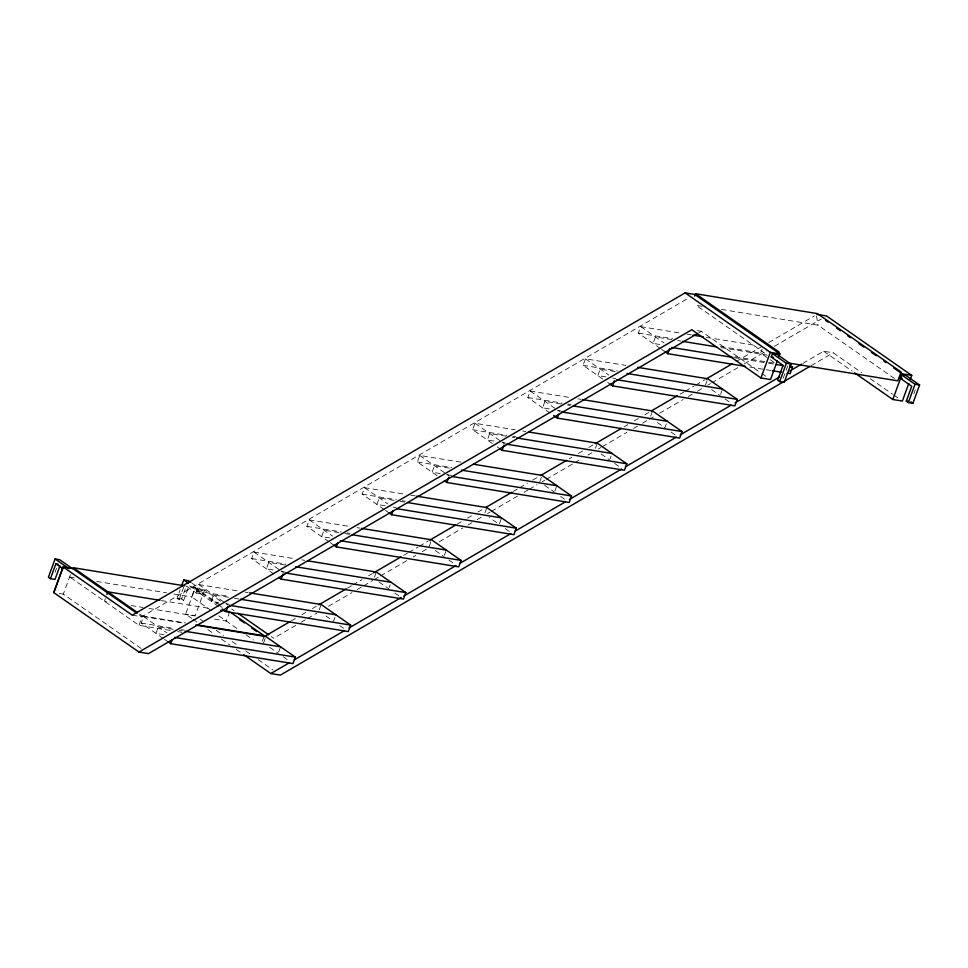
<?xml version="1.0" encoding="UTF-8"?>
<svg xmlns="http://www.w3.org/2000/svg" width="968" height="968" viewBox="0 0 968 968"><rect width="100%" height="100%" fill="white"/><g stroke="black" fill="none" stroke-linecap="round" stroke-linejoin="round"><path stroke-width="0.73" stroke-dasharray="4.84 3.63" d="M55.031 572.366L56.58 568.143M141.098 648.451L63.307 594.158L70.228 575.27M170.199 630.386L138.993 625.304L69.853 577.049L70.833 574.387M105.403 598.502L104.423 601.176L110.364 602.144M138.993 625.304L142.417 615.951L138.714 613.361M163.289 638.505L141.171 623.077L143.542 616.592L183.811 623.162M191.809 583.111L202.239 590.383L200.993 593.808L189.111 585.519L183.666 600.39L179.092 599.652L177.059 598.224L180.157 589.79M179.092 599.652L184.537 584.781M183.666 600.39L181.633 598.974L185.759 587.721M211.447 610.711L191.688 596.917L195.112 587.576L186.195 586.112M191.809 618.419L185.626 614.111L195.004 588.471L204.55 590.02L220.595 601.225M218.587 606.488L196.468 591.049L198.839 584.575L239.108 591.133M200.993 593.808L196.419 593.069L197.666 589.645L190.708 584.793M204.55 590.02L195.173 615.66L185.638 614.111M229.682 611.691L226.27 621.045L211.411 618.625M273.775 573.988L251.668 558.56L254.039 552.075L295.797 558.887M262.304 641.167L264.264 635.819M263.49 643.03L265.861 636.545M329.011 541.778L306.904 526.35L309.276 519.864L349.545 526.435M278.711 652.021L280.127 648.124M319.259 609.707L321.158 604.516M384.26 509.579L362.141 494.14L364.512 487.666L404.781 494.237M334.952 617.403L333.524 621.287L323.699 614.426M374.459 577.206L376.358 572.028M437.04 475.651L417.377 461.942L419.749 455.456L461.518 462.268M389.196 587.491L390.152 584.902M429.223 546.303L431.595 539.817M492.276 443.453L472.614 429.731L474.986 423.258L515.266 429.816M444.445 555.293L445.861 551.397M484.932 512.798L486.831 507.607M549.969 412.961L527.85 397.533L530.222 391.048L570.503 397.618M501.097 519.199L499.198 524.378L489.372 517.517M539.696 481.882L542.068 475.409M602.749 379.045L583.087 365.323L585.458 358.838L625.739 365.408M554.918 490.873L556.334 486.989M595.405 448.39L597.304 443.199M660.442 348.553L638.323 333.113L640.695 326.639L680.976 333.198M610.155 458.675L611.098 456.085M650.653 416.179L652.541 410.989M666.335 423.875L664.919 427.759L655.094 420.911M705.406 385.264L707.777 378.791M720.628 394.266L722.055 390.37M735.123 356.781L775.392 363.351L760.654 353.066L762.07 349.17M783.197 378.21L787.649 366.049M913.84 393.782L915.329 389.729M132.277 615.2L141.824 616.749L688.139 298.241M698.739 332.823L701.352 331.298L760.618 372.656M291.513 620.742L295.421 618.455M301.943 614.656L305.852 612.381M312.374 608.569L316.294 606.295M347.585 588.048L351.493 585.773M352.8 585.011L361.923 579.687M368.445 575.887L372.353 573.601M403.644 555.366L407.564 553.079M408.859 552.317L417.994 547.005M419.289 546.242L428.425 540.918M457.102 524.196L462.317 521.159M467.532 518.11L471.452 515.835M477.962 512.036L481.882 509.749M513.173 491.502L518.388 488.465M519.695 487.703L527.512 483.141M532.727 480.104L537.942 477.067M569.232 458.82L571.846 457.295M578.368 453.496L583.583 450.459M588.798 447.422L594.013 444.373M623.997 426.888L627.917 424.613M634.427 420.814L638.348 418.527M644.857 414.727L648.778 412.453M680.068 394.206L683.977 391.919M685.284 391.169L694.407 385.845M695.714 385.082L704.837 379.759M736.128 361.512L760.909 347.076M768.725 342.515L814.366 315.907M295.845 625.34L273.678 638.263L271.209 636.533M301.06 622.291L306.275 619.254M307.582 618.491L316.705 613.168M328.442 606.331L351.904 592.646M357.131 589.609L362.347 586.56M363.641 585.809L372.777 580.485M374.071 579.723L379.287 576.686M380.593 575.924L407.976 559.964M413.191 556.915L415.804 555.402M422.314 551.603L426.235 549.316M439.266 541.717L462.74 528.032M467.955 524.995L471.864 522.708M477.079 519.671L482.294 516.634M487.509 513.584L490.123 512.072M491.429 511.31L517.505 496.1M524.015 492.301L527.935 490.026M529.242 489.264L537.058 484.702M542.274 481.665L544.887 480.14M546.182 479.378L573.564 463.418M574.871 462.656L581.393 458.856M587.915 455.057L591.823 452.77M598.345 448.971L600.946 447.458M602.253 446.696L627.022 432.248M633.544 428.449L637.452 426.162M642.667 423.125L647.882 420.088M649.189 419.325L654.404 416.288M659.619 413.239L683.093 399.566M688.308 396.517L692.217 394.242M697.432 391.193L702.647 388.156M707.862 385.119L710.476 383.594M711.783 382.832L737.858 367.634M744.38 363.835L766.535 350.912M774.364 346.35L821.3 318.98M802.799 363.411L823.671 351.251L833.206 352.8L861.617 372.619M811.039 365.722L833.206 352.8M702.127 306.275L696.186 305.307L767.382 354.99M721.438 309.421L818.02 325.175L895.364 379.141M697.262 330.632L701.352 331.298M686.941 334.178L691.418 334.904M706.337 337.336L755.56 345.37M638.323 333.113L672.639 338.715M720.374 346.496L760.654 353.066M671.852 339.599L655.445 336.924L653.073 343.41L662.027 344.862M677.818 340.567L680.806 341.063M721.075 347.621L767.321 355.171M734.337 357.676L767.152 363.024M768.64 363.266L774.606 364.234M749.861 367.066L764.78 369.51M766.269 369.752L770.746 370.478M583.087 365.323L617.403 370.913M615.128 371.567L600.208 369.135L597.837 375.608L606.791 377.072M612.756 378.04L615.733 378.524M577.957 398.828L580.945 399.312M527.85 397.533L562.166 403.124M568.131 404.092L571.108 404.588M561.38 404.007L544.972 401.333L542.6 407.818L550.054 409.028M567.345 404.987L570.333 405.471M557.52 410.25L560.496 410.734M522.72 431.038L525.709 431.522M472.614 429.731L506.929 435.334M512.895 436.302L515.871 436.786M506.143 436.217L489.735 433.543L487.364 440.016L496.306 441.481M512.108 437.185L515.085 437.681M502.271 442.449L505.26 442.945M417.377 461.942L451.681 467.532M449.406 468.173L434.487 465.741L432.115 472.227L441.069 473.691M447.034 474.659L451.511 475.385M410.759 495.205L416.724 496.173M362.141 494.14L396.444 499.742M402.41 500.71L405.398 501.194M394.17 500.383L379.25 497.951L376.879 504.437L385.833 505.889M400.135 501.363L404.612 502.089M393.286 507.111L396.275 507.595M357.01 527.657L359.987 528.141M306.904 526.35L341.208 531.94M347.173 532.92L350.162 533.404M338.933 532.594L324.014 530.161L321.642 536.635L330.596 538.099M344.898 533.562L349.375 534.288M301.774 559.855L304.751 560.351M251.668 558.56L285.971 564.15M285.185 565.034L268.777 562.36L266.406 568.845L275.36 570.309M281.325 571.277L284.302 571.761M245.085 592.114L248.062 592.597M197.666 589.645L202.239 590.383M196.468 591.049L229.283 596.409M228.496 597.292L213.577 594.86L211.206 601.334L218.671 602.556M234.462 598.26L238.939 598.998M69.853 577.049L74.306 577.775M96.594 581.417L166.436 592.803M173.865 594.013L191.688 596.917M226.125 603.766L229.113 604.262M177.059 598.224L181.633 598.974M161.341 600.547L210.371 608.545M59.23 593.493L63.307 594.158M131.164 605.532L143.058 607.481M148.999 608.448L195.064 615.963M142.417 615.951L185.505 622.981M141.171 623.077L173.986 628.426M181.439 629.648L184.428 630.132M173.199 629.321L158.28 626.889L155.908 633.362L166.351 635.068M179.165 630.289L182.153 630.773M177.628 631.596L182.093 632.322M870.256 378.645L892.484 394.157M893.718 395.017L898.655 398.465M823.671 351.251L852.07 371.059M761.864 373.515L768.035 377.822M640.695 326.639L664.048 342.926M661.676 349.4L665.355 351.977M711.553 389.559L720.156 395.561M725.068 398.985L731.215 403.269M585.458 358.838L608.811 375.124M607.662 382.469L610.118 384.187M671.066 432.055L675.979 435.479M530.222 391.048L559.71 411.618M601.08 453.968L609.683 459.969M614.595 463.394L619.508 466.83M474.986 423.258L500.783 441.251M502.017 442.11L504.473 443.828M497.189 446.877L499.645 448.595M544.609 485.319L554.446 492.18M560.581 496.463L565.494 499.887M419.749 455.456L445.546 473.461M446.78 474.32L449.237 476.038M505.344 528.661L510.257 532.097M364.512 487.666L387.853 503.953M385.482 510.439L389.172 513.004M435.37 550.586L443.961 556.588M448.886 560.012L453.798 563.449M309.276 519.864L332.617 536.163M330.245 542.637L333.936 545.214M378.899 581.937L388.725 588.786M394.871 593.082L399.784 596.506M254.039 552.075L279.837 570.079M281.059 570.938L283.527 572.657M339.671 625.57L344.584 629.006M198.839 584.575L224.637 602.568M225.871 603.427L228.327 605.145M231.703 608.969L234.183 610.699M195.112 587.576L221.043 605.665M195.004 588.471L217.231 603.971M218.466 604.831L222.168 607.42M186.909 586.439L196.419 593.069M269.636 647.314L278.227 653.315M283.152 656.74L289.287 661.035M218.853 615.878L237.378 628.801M246.017 634.827L253.434 640.005M200.11 619.109L205.047 622.557M216.154 630.313L223.572 635.48M232.211 641.518L238.382 645.825M245.799 650.992L250.736 654.441M258.141 659.607L272.964 669.953M193.031 619.278L196.758 621.867M207.854 629.624L214.037 633.931M221.43 639.098L230.082 645.124M236.252 649.431L242.436 653.751M143.542 616.592L166.883 632.89M139.356 615.031L141.824 616.749M164.512 639.364L168.202 641.941M816.508 315.991L818.02 325.175"/><path stroke-width="1.45" d="M72.418 568.591L59.665 559.698L55.091 558.959L48.4 577.243L50.433 578.658L55.007 579.409L59.955 565.893M50.433 578.658L55.878 563.799L58.165 564.175M53.785 592.61L63.15 566.97L72.697 568.519L136.887 613.313M106.867 594.497L107.847 591.823L159.853 600.305M181.694 585.567L183.763 579.941L188.337 580.679L190.648 582.3M195.754 625.11L265.861 636.545L295.349 657.127L292.977 663.6L170.658 643.659L172.074 639.763M249.55 592.839L321.158 604.516L350.646 625.098L348.274 631.572L225.955 611.631L227.855 606.44M307.739 560.835L376.358 572.028L405.846 592.597L403.474 599.083L281.156 579.13L283.043 573.951M361.488 528.383L431.595 539.817L461.083 560.387L458.711 566.873L336.392 546.932L337.808 543.036M416.724 496.173L486.831 507.607L516.319 528.189L513.947 534.663L391.629 514.722L393.044 510.838M473.449 464.216L542.068 475.409L571.556 495.979L569.184 502.465L446.865 482.512L448.765 477.333M528.685 432.006L597.304 443.199L626.792 463.781L624.42 470.254L502.102 450.314L504.001 445.123M582.433 399.566L652.541 410.989L682.029 431.571L679.657 438.056L557.338 418.103L558.766 414.219M637.67 367.356L707.777 378.791L737.277 399.361L734.906 405.846L612.575 385.893L614.474 380.714M745.384 366.34L667.811 353.695L669.711 348.504M694.661 296.123L695.544 293.727L817.379 313.596L901.063 371.99L897.82 380.847L787.867 362.915M777.413 360.653L770.504 379.553L760.957 377.992L770.346 352.352L685.114 292.88L132.277 615.2L63.15 566.97L53.76 592.61L138.968 652.057L148.515 653.618L697.444 333.585M771.206 357.01L772.452 353.586L777.026 354.336L790.941 364.041L784.237 382.336L779.663 381.586L777.643 380.17L783.076 365.299L771.206 357.01L773.492 357.386M778.901 356.611L779.881 353.901L694.661 294.441L685.114 292.88M779.663 381.586L786.367 363.29L772.452 353.586M790.057 365.444L792.514 367.162L790.142 373.636L787.153 373.152M899.865 377.992L901.111 374.568L905.685 375.318L919.6 385.022L912.909 403.317L908.335 402.567L906.302 401.151L911.747 386.28L899.865 377.992L902.152 378.367M908.783 383.51L902.357 401.054L892.811 399.494L902.2 373.854L893.549 367.816M910.259 379.456L911.747 375.415L826.515 315.943L816.968 314.382M908.335 402.567L915.026 384.272L901.111 374.568M138.968 652.057L691.805 329.737L760.957 377.992M264.131 636.702L290.206 621.492M318.896 604.77L346.278 588.81M373.66 572.85L401.042 556.878M429.719 540.156L455.807 524.958M485.791 507.474L511.866 492.264M540.555 475.542L566.631 460.344M595.32 443.61L621.395 428.413M651.379 410.928L677.455 395.718M706.144 378.996L732.219 363.799M243.658 654.61L270.822 673.559L289.081 662.923M294.296 659.874L343.846 630.991M349.061 627.954L401.212 597.546M403.825 596.022L455.976 565.615M459.885 563.34L510.741 533.683M514.649 531.408L565.506 501.763M569.414 499.476L621.565 469.069M625.473 466.794L676.33 437.149M680.238 434.862L731.094 405.217M735.002 402.942L779.337 377.096M789.767 371.01L801.504 364.174M809.744 366.485L280.369 675.12L270.822 673.559M692.906 335.146L703.349 336.852M770.346 352.352L779.881 353.901M902.2 373.854L911.747 375.415M682.295 341.305L716.61 346.895M786.367 363.29L790.941 364.041M915.026 384.272L919.6 385.022M671.683 347.451L732.837 357.422M776.106 364.488L783.56 365.698M789.525 366.666L792.514 367.162M772.234 370.72L781.188 372.184M906.302 401.151L908.589 401.526M627.058 373.503L722.527 389.075M616.447 379.662L737.277 399.361M573.31 405.955L667.291 421.286M561.21 411.86L682.029 431.571M516.585 437.923L612.054 453.484M505.961 444.07L626.792 463.781M461.349 470.121L556.818 485.694M452.225 476.522L571.556 495.979M407.601 502.574L501.569 517.904M396.977 508.72L516.319 528.189M352.364 534.784L446.333 550.102M340.252 540.688L461.083 560.387M295.627 566.74L391.096 582.312M285.016 572.899L405.846 592.597M184.719 585.87L73.278 567.708L137.48 612.502M240.427 599.24L335.896 614.801M229.815 605.387L350.646 625.098M220.777 610.239L229.682 611.691M197.399 624.917L264.264 635.819L230.916 612.562M185.13 631.269L280.599 646.83M174.518 637.416L295.349 657.127M825.619 320.42L828.088 322.138M836.739 328.176L840.442 330.766M847.847 335.932L850.327 337.651M858.967 343.688L863.904 347.137M871.321 352.304L876.258 355.752M883.675 360.919L886.144 362.649M910.876 401.901L912.909 403.317M854.538 372.789L892.811 399.494M695.544 293.727L779.216 352.11M665.355 351.977L667.811 353.695M610.118 384.187L612.575 385.893M553.66 415.526L557.338 418.103M499.645 448.595L502.102 450.314M444.409 480.806L446.865 482.512M389.172 513.004L391.629 514.722M333.936 545.214L336.392 546.932M278.687 577.412L281.156 579.13M237.886 613.276L268.741 634.814M183.763 579.941L188.397 583.172M239.447 619.472L244.384 622.92M251.789 628.087L256.726 631.535M222.265 609.053L225.955 611.631M55.091 558.959L69.006 568.664M168.202 641.941L170.658 643.659M55.878 563.799L63.005 568.773"/></g></svg>
